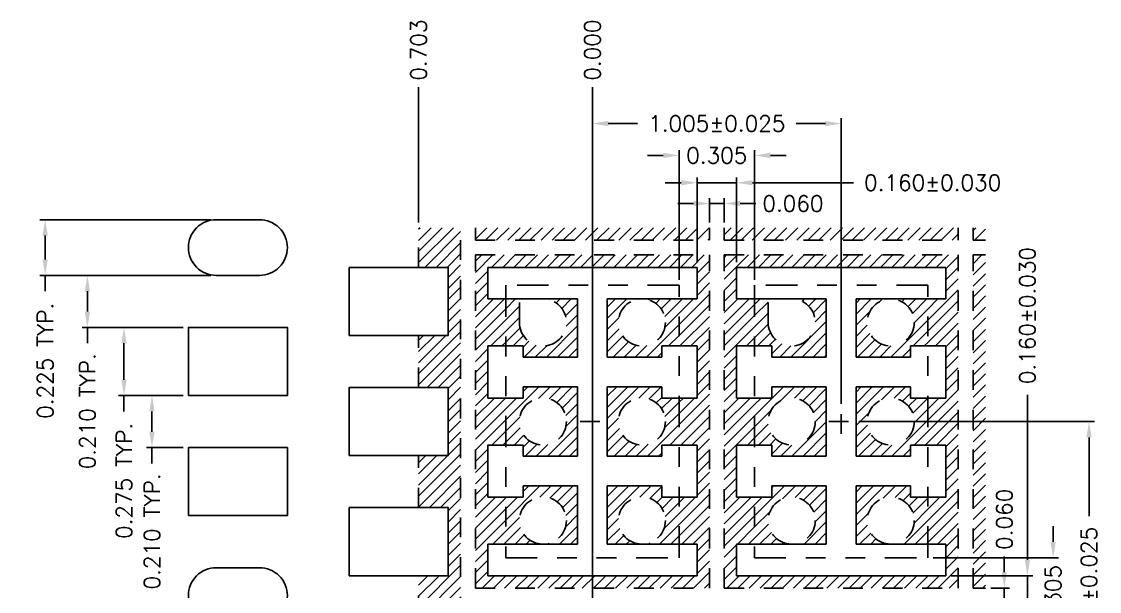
# Model space of a CAD drawing. Header units: millimetres. Extents: x 395.77 to 405.72, y 139.52 to 146.71.
# Drawn here: x 396.19 to 401.63, y 143.84 to 146.71 of the extents above; entities that cross this region are included whole.
import ezdxf

# ---------------------------------------------------------------- set-up
doc = ezdxf.new("R2010")
doc.units = ezdxf.units.MM
doc.header["$LTSCALE"] = 0.5
doc.header["$PDMODE"] = 98
for name, pattern in [('CENTER', [50.8, 31.75, -6.35, 6.35, -6.35]), ('HIDDEN', [0.375, 0.25, -0.125]), ('PHANTOM2', [31.75, 15.875, -3.175, 3.175, -3.175, 3.175, -3.175])]:
    doc.linetypes.add(name, pattern=pattern)
for name, color, linetype in [('BTM', 7, 'HIDDEN'), ('CEN', 2, 'CENTER'), ('DIM', 3, 'Continuous'), ('HEB', 4, 'Continuous'), ('PKG', 1, 'PHANTOM2')]:
    doc.layers.add(name, color=color, linetype=linetype)
doc.styles.add('SIMPLEX', font='simplex.shx', dxfattribs={"bigfont": 'AllInOneBig.shx'})
doc.dimstyles.new('SHEET2', dxfattribs={"dimtxt": 0.08, "dimasz": 0.08, "dimexe": 0.027, "dimexo": 0.027, "dimgap": 0.027, "dimtad": 1, "dimdec": 3, "dimlfac": 0.8, "dimrnd": 0.0005, "dimzin": 1, "dimtxsty": 'SIMPLEX', "dimcen": 0.1905, "dimclrd": 256, "dimclre": 256, "dimclrt": 256, "dimazin": 3, "dimtp": 0.03, "dimtm": 0.05, "dimtfac": 0.8, "dimtdec": 3, "dimtmove": 0, "dimatfit": 3, "dimfxl": 0.05, "dimtzin": 4, "dimlwd": -1, "dimlwe": -1})
pattern_1 = [(45, (413.059656, 128.648747), (-0.0280633, 0.0280633), [])]

# ---------------------------------------------------------------- blocks, each defined once
blk = doc.blocks.new('*D124')
at = {"layer": 'Defpoints', "color": 0, "ltscale": 0.1, "transparency": 16777216}
for p in [(400.3284, 146.1967), (399.0722, 144.7552), (400.3284, 144.7552)]:
    blk.add_point(p, dxfattribs=at)
at = {"layer": 'DIM', "ltscale": 0.1, "transparency": 16777216}
for p, q in [((399.0722, 144.7822), (399.0722, 146.2237)), ((400.3284, 144.7822), (400.3284, 146.2237)), ((399.1522, 146.1967), (399.3, 146.1967)), ((400.2484, 146.1967), (400.1006, 146.1967))]:
    blk.add_line(p, q, dxfattribs=at)
for points in [[(399.1522, 146.21), (399.1522, 146.1834), (399.0722, 146.1967)], [(400.2484, 146.21), (400.2484, 146.1834), (400.3284, 146.1967)]]:
    blk.add_solid(points, dxfattribs=at)
at = {"layer": 'DIM', "ltscale": 0.1, "transparency": 16777216, "insert": (399.7003, 146.1967), "char_height": 0.08, "attachment_point": 5, "style": 'SIMPLEX'}
blk.add_mtext('\\A1;1.005%%P0.025', dxfattribs=at)
blk = doc.blocks.new('*D125')
at = {"layer": 'Defpoints', "color": 0, "ltscale": 0.1, "transparency": 16777216}
for p in [(399.8909, 146.0356), (399.5097, 145.3802), (399.8909, 145.3802)]:
    blk.add_point(p, dxfattribs=at)
at = {"layer": 'DIM', "ltscale": 0.1, "transparency": 16777216}
for p, q in [((399.5097, 145.4072), (399.5097, 146.0626)), ((399.8909, 145.4072), (399.8909, 146.0626)), ((399.4297, 146.0356), (399.3497, 146.0356)), ((399.5097, 146.0356), (399.5133, 146.0356)), ((399.8909, 146.0356), (399.8873, 146.0356)), ((399.9709, 146.0356), (400.0509, 146.0356))]:
    blk.add_line(p, q, dxfattribs=at)
for points in [[(399.4297, 146.049), (399.4297, 146.0223), (399.5097, 146.0356)], [(399.9709, 146.049), (399.9709, 146.0223), (399.8909, 146.0356)]]:
    blk.add_solid(points, dxfattribs=at)
at = {"layer": 'DIM', "ltscale": 0.1, "transparency": 16777216, "insert": (399.7003, 146.0356), "char_height": 0.08, "attachment_point": 5, "style": 'SIMPLEX'}
blk.add_mtext('\\A1;0.305', dxfattribs=at)
blk = doc.blocks.new('*D126')
at = {"layer": 'Defpoints', "color": 0, "ltscale": 0.1, "transparency": 16777216}
for p in [(399.8003, 145.8978), (399.6003, 145.4708), (399.8003, 145.4708)]:
    blk.add_point(p, dxfattribs=at)
at = {"layer": 'DIM', "ltscale": 0.1, "transparency": 16777216}
for p, q in [((399.5203, 145.8978), (399.4403, 145.8978)), ((399.6003, 145.4978), (399.6003, 145.9248)), ((399.6003, 145.8978), (399.8003, 145.8978)), ((399.8003, 145.4978), (399.8003, 145.9248)), ((399.8803, 145.8978), (400.3901, 145.8978))]:
    blk.add_line(p, q, dxfattribs=at)
for points in [[(399.5203, 145.9111), (399.5203, 145.8845), (399.6003, 145.8978)], [(399.8803, 145.9111), (399.8803, 145.8845), (399.8003, 145.8978)]]:
    blk.add_solid(points, dxfattribs=at)
at = {"layer": 'DIM', "ltscale": 0.1, "transparency": 16777216, "insert": (400.7904, 145.8978), "char_height": 0.08, "attachment_point": 5, "style": 'SIMPLEX'}
blk.add_mtext('\\A1;0.160%%P0.030', dxfattribs=at)
blk = doc.blocks.new('*D127')
at = {"layer": 'Defpoints', "color": 0, "ltscale": 0.1, "transparency": 16777216}
for p in [(399.7378, 145.7929), (399.6628, 145.6708), (399.7378, 145.6708)]:
    blk.add_point(p, dxfattribs=at)
at = {"layer": 'DIM', "ltscale": 0.1, "transparency": 16777216}
for p, q in [((399.5828, 145.7929), (399.5028, 145.7929)), ((399.6628, 145.6978), (399.6628, 145.8199)), ((399.6628, 145.7929), (399.7378, 145.7929)), ((399.7378, 145.6978), (399.7378, 145.8199)), ((399.8178, 145.7929), (399.8978, 145.7929))]:
    blk.add_line(p, q, dxfattribs=at)
for points in [[(399.5828, 145.8063), (399.5828, 145.7796), (399.6628, 145.7929)], [(399.8178, 145.8063), (399.8178, 145.7796), (399.7378, 145.7929)]]:
    blk.add_solid(points, dxfattribs=at)
at = {"layer": 'DIM', "ltscale": 0.1, "transparency": 16777216, "insert": (400.0848, 145.7929), "char_height": 0.08, "attachment_point": 5, "style": 'SIMPLEX'}
blk.add_mtext('\\A1;0.060', dxfattribs=at)
blk = doc.blocks.new('*D129')
at = {"layer": 'Defpoints', "color": 0, "ltscale": 0.1, "transparency": 16777216}
for p in [(399.0722, 146.3802), (399.0722, 142.9989), (399.0722, 142.9364)]:
    blk.add_point(p, dxfattribs=at)
at = {"layer": 'DIM', "ltscale": 0.1, "transparency": 16777216}
blk.add_line((399.0722, 143.0259), (399.0722, 146.3802), dxfattribs=at)
at = {"layer": 'DIM', "ltscale": 0.1, "transparency": 16777216, "insert": (399.0722, 146.5672), "char_height": 0.08, "attachment_point": 5, "rotation": 90, "style": 'SIMPLEX'}
blk.add_mtext('\\A1;0.000', dxfattribs=at)
blk = doc.blocks.new('*D130')
at = {"layer": 'Defpoints', "color": 0, "ltscale": 0.1, "transparency": 16777216}
for p in [(398.1941, 146.3802), (398.1941, 145.6708), (399.0722, 142.9364)]:
    blk.add_point(p, dxfattribs=at)
at = {"layer": 'DIM', "ltscale": 0.1, "transparency": 16777216}
blk.add_line((398.1941, 145.6978), (398.1941, 146.3802), dxfattribs=at)
at = {"layer": 'DIM', "ltscale": 0.1, "transparency": 16777216, "insert": (398.1941, 146.5672), "char_height": 0.08, "attachment_point": 5, "rotation": 90, "style": 'SIMPLEX'}
blk.add_mtext('\\A1;0.703', dxfattribs=at)
blk = doc.blocks.new('*D131')
at = {"layer": 'Defpoints', "color": 0, "ltscale": 0.1, "transparency": 16777216}
for p in [(400.3909, 144.6927), (401.5802, 144.6927), (400.3909, 142.9364)]:
    blk.add_point(p, dxfattribs=at)
at = {"layer": 'DIM', "ltscale": 0.1, "transparency": 16777216}
for p, q in [((400.4179, 144.6927), (401.6072, 144.6927)), ((401.5802, 144.6127), (401.5802, 144.2149)), ((401.5802, 143.0164), (401.5802, 143.4142)), ((400.4179, 142.9364), (401.6072, 142.9364))]:
    blk.add_line(p, q, dxfattribs=at)
for points in [[(401.5668, 144.6127), (401.5935, 144.6127), (401.5802, 144.6927)], [(401.5668, 143.0164), (401.5935, 143.0164), (401.5802, 142.9364)]]:
    blk.add_solid(points, dxfattribs=at)
at = {"layer": 'DIM', "ltscale": 0.1, "transparency": 16777216, "insert": (401.5802, 143.8146), "char_height": 0.08, "attachment_point": 5, "rotation": 90, "style": 'SIMPLEX'}
blk.add_mtext('\\A1;1.405%%P0.025', dxfattribs=at)
blk = doc.blocks.new('*D132')
at = {"layer": 'Defpoints', "color": 0, "ltscale": 0.1, "transparency": 16777216}
for p in [(400.7659, 144.0052), (401.3989, 144.0052), (400.7659, 143.6239)]:
    blk.add_point(p, dxfattribs=at)
at = {"layer": 'DIM', "ltscale": 0.1, "transparency": 16777216}
for p, q in [((401.3989, 144.0852), (401.3989, 144.1652)), ((400.7929, 144.0052), (401.4259, 144.0052)), ((401.3989, 144.0052), (401.3989, 144.0016)), ((400.7929, 143.6239), (401.4259, 143.6239)), ((401.3989, 143.6239), (401.3989, 143.6276)), ((401.3989, 143.5439), (401.3989, 143.4639))]:
    blk.add_line(p, q, dxfattribs=at)
for points in [[(401.3855, 144.0852), (401.4122, 144.0852), (401.3989, 144.0052)], [(401.3855, 143.5439), (401.4122, 143.5439), (401.3989, 143.6239)]]:
    blk.add_solid(points, dxfattribs=at)
at = {"layer": 'DIM', "ltscale": 0.1, "transparency": 16777216, "insert": (401.3989, 143.8146), "char_height": 0.08, "attachment_point": 5, "rotation": 90, "style": 'SIMPLEX'}
blk.add_mtext('\\A1;0.305', dxfattribs=at)
blk = doc.blocks.new('*D133')
at = {"layer": 'Defpoints', "color": 0, "ltscale": 0.1, "transparency": 16777216}
for p in [(400.8566, 143.9146), (401.2688, 143.9146), (400.8566, 143.7146)]:
    blk.add_point(p, dxfattribs=at)
at = {"layer": 'DIM', "ltscale": 0.1, "transparency": 16777216}
for p, q in [((401.2688, 143.9946), (401.2688, 144.827)), ((400.8836, 143.9146), (401.2958, 143.9146)), ((401.2688, 143.7146), (401.2688, 143.9146)), ((400.8836, 143.7146), (401.2958, 143.7146)), ((401.2688, 143.6346), (401.2688, 143.5546))]:
    blk.add_line(p, q, dxfattribs=at)
for points in [[(401.2554, 143.9946), (401.2821, 143.9946), (401.2688, 143.9146)], [(401.2554, 143.6346), (401.2821, 143.6346), (401.2688, 143.7146)]]:
    blk.add_solid(points, dxfattribs=at)
at = {"layer": 'DIM', "ltscale": 0.1, "transparency": 16777216, "insert": (401.2688, 145.2274), "char_height": 0.08, "attachment_point": 5, "rotation": 90, "style": 'SIMPLEX'}
blk.add_mtext('\\A1;0.160%%P0.030', dxfattribs=at)
blk = doc.blocks.new('*D134')
at = {"layer": 'Defpoints', "color": 0, "ltscale": 0.1, "transparency": 16777216}
for p in [(401.0566, 143.8521), (401.1521, 143.8521), (401.0566, 143.7771)]:
    blk.add_point(p, dxfattribs=at)
at = {"layer": 'DIM', "ltscale": 0.1, "transparency": 16777216}
for p, q in [((401.1521, 143.9321), (401.1521, 144.0121)), ((401.0836, 143.8521), (401.1791, 143.8521)), ((401.1521, 143.7771), (401.1521, 143.8521)), ((401.0836, 143.7771), (401.1791, 143.7771)), ((401.1521, 143.6971), (401.1521, 143.6171))]:
    blk.add_line(p, q, dxfattribs=at)
for points in [[(401.1387, 143.9321), (401.1654, 143.9321), (401.1521, 143.8521)], [(401.1387, 143.6971), (401.1654, 143.6971), (401.1521, 143.7771)]]:
    blk.add_solid(points, dxfattribs=at)
at = {"layer": 'DIM', "ltscale": 0.1, "transparency": 16777216, "insert": (401.1521, 144.1991), "char_height": 0.08, "attachment_point": 5, "rotation": 90, "style": 'SIMPLEX'}
blk.add_mtext('\\A1;0.060', dxfattribs=at)
blk = doc.blocks.new('*D145')
at = {"layer": 'Defpoints', "color": 0, "ltscale": 0.1, "transparency": 16777216}
for p in [(397.1722, 145.7114), (396.3084, 145.4302), (397.1722, 145.4302)]:
    blk.add_point(p, dxfattribs=at)
at = {"layer": 'DIM', "ltscale": 0.1, "transparency": 16777216}
for p, q in [((397.1452, 145.7114), (396.2814, 145.7114)), ((396.3084, 145.6314), (396.3084, 145.5102)), ((397.1452, 145.4302), (396.2814, 145.4302)), ((396.3084, 145.4302), (396.3084, 145.3502))]:
    blk.add_line(p, q, dxfattribs=at)
for points in [[(396.2951, 145.6314), (396.3218, 145.6314), (396.3084, 145.7114)], [(396.2951, 145.5102), (396.3218, 145.5102), (396.3084, 145.4302)]]:
    blk.add_solid(points, dxfattribs=at)
at = {"layer": 'DIM', "ltscale": 0.1, "transparency": 16777216, "insert": (396.3084, 144.9994), "char_height": 0.08, "attachment_point": 5, "rotation": 90, "style": 'SIMPLEX'}
blk.add_mtext('\\A1;0.225 TYP.', dxfattribs=at)
blk = doc.blocks.new('*D146')
at = {"layer": 'Defpoints', "color": 0, "ltscale": 0.1, "transparency": 16777216}
for p in [(397.1722, 145.4302), (396.5217, 145.1677), (397.0316, 145.1677)]:
    blk.add_point(p, dxfattribs=at)
at = {"layer": 'DIM', "ltscale": 0.1, "transparency": 16777216}
for p, q in [((397.1452, 145.4302), (396.4947, 145.4302)), ((396.5217, 145.3502), (396.5217, 145.2477)), ((397.0046, 145.1677), (396.4947, 145.1677)), ((396.5217, 145.1677), (396.5217, 145.0877))]:
    blk.add_line(p, q, dxfattribs=at)
for points in [[(396.5084, 145.3502), (396.5351, 145.3502), (396.5217, 145.4302)], [(396.5084, 145.2477), (396.5351, 145.2477), (396.5217, 145.1677)]]:
    blk.add_solid(points, dxfattribs=at)
at = {"layer": 'DIM', "ltscale": 0.1, "transparency": 16777216, "insert": (396.5217, 144.7445), "char_height": 0.08, "attachment_point": 5, "rotation": 90, "style": 'SIMPLEX'}
blk.add_mtext('\\A1;0.210 TYP.', dxfattribs=at)
blk = doc.blocks.new('*D147')
at = {"layer": 'Defpoints', "color": 0, "ltscale": 0.1, "transparency": 16777216}
for p in [(397.0316, 145.1677), (396.7064, 144.8239), (397.0316, 144.8239)]:
    blk.add_point(p, dxfattribs=at)
at = {"layer": 'DIM', "ltscale": 0.1, "transparency": 16777216}
for p, q in [((397.0046, 145.1677), (396.6794, 145.1677)), ((396.7064, 145.0877), (396.7064, 144.9039)), ((397.0046, 144.8239), (396.6794, 144.8239)), ((396.7064, 144.8239), (396.7064, 144.7439))]:
    blk.add_line(p, q, dxfattribs=at)
for points in [[(396.693, 145.0877), (396.7197, 145.0877), (396.7064, 145.1677)], [(396.693, 144.9039), (396.7197, 144.9039), (396.7064, 144.8239)]]:
    blk.add_solid(points, dxfattribs=at)
at = {"layer": 'DIM', "ltscale": 0.1, "transparency": 16777216, "insert": (396.7064, 144.3931), "char_height": 0.08, "attachment_point": 5, "rotation": 90, "style": 'SIMPLEX'}
blk.add_mtext('\\A1;0.275 TYP.', dxfattribs=at)
blk = doc.blocks.new('*D148')
at = {"layer": 'Defpoints', "color": 0, "ltscale": 0.1, "transparency": 16777216}
for p in [(397.0316, 144.8239), (396.8477, 144.5614), (397.0316, 144.5614)]:
    blk.add_point(p, dxfattribs=at)
at = {"layer": 'DIM', "ltscale": 0.1, "transparency": 16777216}
for p, q in [((397.0046, 144.8239), (396.8207, 144.8239)), ((396.8477, 144.7439), (396.8477, 144.6414)), ((397.0046, 144.5614), (396.8207, 144.5614)), ((396.8477, 144.5614), (396.8477, 144.4814))]:
    blk.add_line(p, q, dxfattribs=at)
for points in [[(396.8344, 144.7439), (396.861, 144.7439), (396.8477, 144.8239)], [(396.8344, 144.6414), (396.861, 144.6414), (396.8477, 144.5614)]]:
    blk.add_solid(points, dxfattribs=at)
at = {"layer": 'DIM', "ltscale": 0.1, "transparency": 16777216, "insert": (396.8477, 144.1382), "char_height": 0.08, "attachment_point": 5, "rotation": 90, "style": 'SIMPLEX'}
blk.add_mtext('\\A1;0.210 TYP.', dxfattribs=at)

msp = doc.modelspace()

# ---------------------------------------------------------------- hatches: boundary and pattern name
at = {"layer": 'HEB', "ltscale": 0.1}
h = msp.add_hatch(dxfattribs=at)
h.set_pattern_fill('ANSI31', color=256, scale=0.0125)
h.set_pattern_definition(pattern_1)
h.paths.add_polyline_path([(398.4066, 145.6708), (398.1941, 145.6708), (398.1941, 145.4708), (398.3441, 145.4708), (398.3441, 145.1271), (398.1941, 145.1271), (398.1941, 144.8646), (398.3441, 144.8646), (398.3441, 144.5208), (398.1941, 144.5208), (398.1941, 144.2583), (398.3441, 144.2583), (398.3441, 143.9146), (398.1941, 143.9146), (398.1941, 143.7146), (398.3441, 143.7146), (398.3441, 143.3708), (398.1941, 143.3708), (398.1941, 143.1083), (398.3441, 143.1083), (398.3441, 142.7646), (398.1941, 142.7646), (398.1941, 142.5021), (398.3441, 142.5021), (398.3441, 142.1583), (398.1941, 142.1583), (398.1941, 142.1333), (398.3691, 142.1333), (398.3691, 142.3083), (398.4066, 142.3083)])
h.paths.add_polyline_path([(398.3691, 141.9833), (398.1941, 141.9833), (398.1941, 141.9583), (398.3441, 141.9583), (398.3441, 141.8083), (398.3691, 141.8083)])
h.paths.add_polyline_path([(401.0566, 142.0208), (398.6941, 142.0208), (398.6941, 141.9833), (398.5191, 141.9833), (398.5191, 141.8083), (398.5441, 141.8083), (398.5441, 141.9583), (398.9378, 141.9583), (398.9378, 141.8083), (399.2066, 141.8083), (399.2066, 141.9583), (399.6003, 141.9583), (399.6003, 141.8083), (399.8003, 141.8083), (399.8003, 141.9583), (400.1941, 141.9583), (400.1941, 141.8083), (400.4628, 141.8083), (400.4628, 141.9583), (400.8566, 141.9583), (400.8566, 141.8083), (401.0566, 141.8083)])
h.paths.add_polyline_path([(401.0566, 143.7771), (400.9941, 143.7771), (400.9941, 142.0958), (401.0566, 142.0958)])
h.paths.add_polyline_path([(401.0566, 145.5333), (400.9941, 145.5333), (400.9941, 143.8521), (401.0566, 143.8521)])
h.paths.add_polyline_path([(401.0566, 145.6708), (400.9941, 145.6708), (400.9941, 145.6083), (401.0566, 145.6083)])
h.paths.add_polyline_path([(400.9191, 145.6708), (399.7378, 145.6708), (399.7378, 145.6083), (400.9191, 145.6083)])
h.paths.add_polyline_path([(399.6628, 145.6708), (398.4816, 145.6708), (398.4816, 145.6083), (399.6628, 145.6083)])
h.paths.add_polyline_path([(399.6628, 143.7771), (398.4816, 143.7771), (398.4816, 142.3083), (398.5191, 142.3083), (398.5191, 142.1333), (398.6941, 142.1333), (398.6941, 142.0958), (399.6628, 142.0958), (399.6628, 143.7146), (399.6003, 143.7146), (399.6003, 143.5552), (399.5097, 143.5552), (399.5097, 143.3177), (399.6003, 143.3177), (399.6003, 143.0552), (399.5097, 143.0552), (399.5097, 142.8177), (399.6003, 142.8177), (399.6003, 142.5552), (399.5097, 142.5552), (399.5097, 142.3177), (399.6003, 142.3177), (399.6003, 142.1583), (398.5441, 142.1583), (398.5441, 142.3177), (398.6347, 142.3177), (398.6347, 142.5552), (398.5441, 142.5552), (398.5441, 142.8177), (398.6347, 142.8177), (398.6347, 143.0552), (398.5441, 143.0552), (398.5441, 143.3177), (398.6347, 143.3177), (398.6347, 143.5552), (398.5441, 143.5552), (398.5441, 143.7146), (399.6003, 143.7146), (399.6628, 143.7146)])
h.paths.add_polyline_path([(400.9191, 143.7771), (399.7378, 143.7771), (399.7378, 142.0958), (400.9191, 142.0958), (400.9191, 143.7146), (400.8566, 143.7146), (400.8566, 143.5552), (400.7659, 143.5552), (400.7659, 143.3177), (400.8566, 143.3177), (400.8566, 143.0552), (400.7659, 143.0552), (400.7659, 142.8177), (400.8566, 142.8177), (400.8566, 142.5552), (400.7659, 142.5552), (400.7659, 142.3177), (400.8566, 142.3177), (400.8566, 142.1583), (399.8003, 142.1583), (399.8003, 142.3177), (399.8909, 142.3177), (399.8909, 142.5552), (399.8003, 142.5552), (399.8003, 142.8177), (399.8909, 142.8177), (399.8909, 143.0552), (399.8003, 143.0552), (399.8003, 143.3177), (399.8909, 143.3177), (399.8909, 143.5552), (399.8003, 143.5552), (399.8003, 143.7146), (400.8566, 143.7146), (400.9191, 143.7146)])
h.paths.add_polyline_path([(400.9191, 145.4708), (400.8566, 145.4708), (400.8566, 145.3114), (400.7659, 145.3114), (400.7659, 145.0739), (400.8566, 145.0739), (400.8566, 144.8114), (400.7659, 144.8114), (400.7659, 144.5739), (400.8566, 144.5739), (400.8566, 144.3114), (400.7659, 144.3114), (400.7659, 144.0739), (400.8566, 144.0739), (400.8566, 143.9146), (399.8003, 143.9146), (399.8003, 144.0739), (399.8909, 144.0739), (399.8909, 144.3114), (399.8003, 144.3114), (399.8003, 144.5739), (399.8909, 144.5739), (399.8909, 144.8114), (399.8003, 144.8114), (399.8003, 145.0739), (399.8909, 145.0739), (399.8909, 145.3114), (399.8003, 145.3114), (399.8003, 145.4708), (400.8566, 145.4708), (400.9191, 145.4708), (400.9191, 145.5333), (399.7378, 145.5333), (399.7378, 143.8521), (400.9191, 143.8521)])
h.paths.add_polyline_path([(399.6628, 145.4708), (399.6003, 145.4708), (399.6003, 145.3114), (399.5097, 145.3114), (399.5097, 145.0739), (399.6003, 145.0739), (399.6003, 144.8114), (399.5097, 144.8114), (399.5097, 144.5739), (399.6003, 144.5739), (399.6003, 144.3114), (399.5097, 144.3114), (399.5097, 144.0739), (399.6003, 144.0739), (399.6003, 143.9146), (398.5441, 143.9146), (398.5441, 144.0739), (398.6347, 144.0739), (398.6347, 144.3114), (398.5441, 144.3114), (398.5441, 144.5739), (398.6347, 144.5739), (398.6347, 144.8114), (398.5441, 144.8114), (398.5441, 145.0739), (398.6347, 145.0739), (398.6347, 145.3114), (398.5441, 145.3114), (398.5441, 145.4708), (399.6003, 145.4708), (399.6628, 145.4708), (399.6628, 145.5333), (398.4816, 145.5333), (398.4816, 143.8521), (399.6628, 143.8521)])
h = msp.add_hatch(dxfattribs=at)
h.set_pattern_fill('ANSI31', color=256, scale=0.0125)
h.set_pattern_definition(pattern_1)
h.paths.add_polyline_path([(399.4222, 145.0739), (399.5097, 145.0739), (399.5097, 145.3114), (399.3222, 145.3114, -0.414214), (399.4409, 145.1927, -1), (399.2034, 145.1927, -0.414214), (399.3222, 145.3114), (399.1472, 145.3114), (399.1472, 145.0177), (399.4222, 145.0177)])
h.paths.add_polyline_path([(398.9972, 144.8677), (398.7222, 144.8677), (398.7222, 144.8114), (398.6347, 144.8114), (398.6347, 144.5739), (398.7222, 144.5739), (398.7222, 144.5177), (398.9972, 144.5177)])
h.paths.add_polyline_path([(398.9409, 144.6927, -1), (398.7034, 144.6927, -1)], flags=16)
h.paths.add_polyline_path([(398.9972, 144.3677), (398.7222, 144.3677), (398.7222, 144.3114), (398.6347, 144.3114), (398.6347, 144.0739), (398.8222, 144.0739, -0.414214), (398.7034, 144.1927, -1), (398.9409, 144.1927, -0.414214), (398.8222, 144.0739), (398.9972, 144.0739)])
h.paths.add_polyline_path([(399.4222, 144.3677), (399.1472, 144.3677), (399.1472, 144.0739), (399.3222, 144.0739, -0.414214), (399.2034, 144.1927, -1), (399.4409, 144.1927, -0.414214), (399.3222, 144.0739), (399.5097, 144.0739), (399.5097, 144.3114), (399.4222, 144.3114)])
h.paths.add_polyline_path([(399.4222, 144.5739), (399.5097, 144.5739), (399.5097, 144.8114), (399.4222, 144.8114), (399.4222, 144.8677), (399.1472, 144.8677), (399.1472, 144.5177), (399.4222, 144.5177)])
h.paths.add_polyline_path([(399.2034, 144.6927, -1), (399.4409, 144.6927, -1)], flags=16)
h.paths.add_polyline_path([(398.9972, 145.3114), (398.8222, 145.3114, -2.414214), (398.7034, 145.1927), (398.7034, 145.3114), (398.6347, 145.3114), (398.6347, 145.0739), (398.7222, 145.0739), (398.7222, 145.0177), (398.9972, 145.0177)])
h = msp.add_hatch(dxfattribs=at)
h.set_pattern_fill('ANSI31', color=256, scale=0.0125)
h.set_pattern_definition(pattern_1)
h.paths.add_polyline_path([(400.6784, 145.0739), (400.7659, 145.0739), (400.7659, 145.3114), (400.5784, 145.3114, -0.414214), (400.6972, 145.1927, -1), (400.4597, 145.1927, -0.414214), (400.5784, 145.3114), (400.4034, 145.3114), (400.4034, 145.0177), (400.6784, 145.0177)])
h.paths.add_polyline_path([(400.2534, 144.8677), (399.9784, 144.8677), (399.9784, 144.8114), (399.8909, 144.8114), (399.8909, 144.5739), (399.9784, 144.5739), (399.9784, 144.5177), (400.2534, 144.5177)])
h.paths.add_polyline_path([(400.1972, 144.6927, -1), (399.9597, 144.6927, -1)], flags=16)
h.paths.add_polyline_path([(400.2534, 144.3677), (399.9784, 144.3677), (399.9784, 144.3114), (399.8909, 144.3114), (399.8909, 144.0739), (400.0784, 144.0739, -0.414214), (399.9597, 144.1927, -1), (400.1972, 144.1927, -0.414214), (400.0784, 144.0739), (400.2534, 144.0739)])
h.paths.add_polyline_path([(400.6784, 144.3677), (400.4034, 144.3677), (400.4034, 144.0739), (400.5784, 144.0739, -0.414214), (400.4597, 144.1927, -1), (400.6972, 144.1927, -0.414214), (400.5784, 144.0739), (400.7659, 144.0739), (400.7659, 144.3114), (400.6784, 144.3114)])
h.paths.add_polyline_path([(400.6784, 144.5739), (400.7659, 144.5739), (400.7659, 144.8114), (400.6784, 144.8114), (400.6784, 144.8677), (400.4034, 144.8677), (400.4034, 144.5177), (400.6784, 144.5177)])
h.paths.add_polyline_path([(400.4597, 144.6927, -1), (400.6972, 144.6927, -1)], flags=16)
h.paths.add_polyline_path([(400.2534, 145.3114), (400.0784, 145.3114, -2.414214), (399.9597, 145.1927), (399.9597, 145.3114), (399.8909, 145.3114), (399.8909, 145.0739), (399.9784, 145.0739), (399.9784, 145.0177), (400.2534, 145.0177)])

# ---------------------------------------------------------------- linework, layer by layer
at = {"ltscale": 0.1}
for p, q in [((398.5441, 145.4708), (399.6003, 145.4708)), ((398.5441, 145.3114), (398.5441, 145.4708)), ((399.6003, 145.3114), (399.6003, 145.4708)), ((399.8003, 145.4708), (400.8566, 145.4708)), ((399.8003, 145.3114), (399.8003, 145.4708)), ((400.8566, 145.3114), (400.8566, 145.4708)), ((398.9972, 145.3114), (398.5441, 145.3114)), ((398.9972, 145.3114), (398.9972, 145.0177)), ((399.1472, 145.0177), (399.1472, 145.3114)), ((399.1472, 145.3114), (399.6003, 145.3114)), ((400.2534, 145.3114), (399.8003, 145.3114)), ((400.2534, 145.3114), (400.2534, 145.0177)), ((400.4034, 145.0177), (400.4034, 145.3114)), ((400.4034, 145.3114), (400.8566, 145.3114)), ((398.7222, 145.0739), (398.5441, 145.0739)), ((398.5441, 144.8114), (398.5441, 145.0739)), ((398.7222, 145.0739), (398.7222, 145.0177)), ((399.4222, 145.0177), (399.4222, 145.0739)), ((399.4222, 145.0739), (399.6003, 145.0739)), ((399.6003, 144.8114), (399.6003, 145.0739)), ((399.9784, 145.0739), (399.8003, 145.0739)), ((399.8003, 144.8114), (399.8003, 145.0739)), ((399.9784, 145.0739), (399.9784, 145.0177)), ((400.6784, 145.0177), (400.6784, 145.0739)), ((400.6784, 145.0739), (400.8566, 145.0739)), ((400.8566, 144.8114), (400.8566, 145.0739)), ((398.9972, 145.0177), (398.7222, 145.0177)), ((399.1472, 145.0177), (399.4222, 145.0177)), ((400.2534, 145.0177), (399.9784, 145.0177)), ((400.4034, 145.0177), (400.6784, 145.0177)), ((398.9972, 144.8677), (398.7222, 144.8677)), ((398.7222, 144.8677), (398.7222, 144.8114)), ((398.9972, 144.8677), (398.9972, 144.5177)), ((399.1472, 144.8677), (399.4222, 144.8677)), ((399.1472, 144.8677), (399.1472, 144.5177)), ((399.4222, 144.8677), (399.4222, 144.8114)), ((400.2534, 144.8677), (399.9784, 144.8677)), ((399.9784, 144.8677), (399.9784, 144.8114)), ((400.2534, 144.8677), (400.2534, 144.5177)), ((400.4034, 144.8677), (400.6784, 144.8677)), ((400.4034, 144.8677), (400.4034, 144.5177)), ((400.6784, 144.8677), (400.6784, 144.8114)), ((398.7222, 144.8114), (398.5441, 144.8114)), ((399.4222, 144.8114), (399.6003, 144.8114)), ((399.9784, 144.8114), (399.8003, 144.8114)), ((400.6784, 144.8114), (400.8566, 144.8114)), ((398.7222, 144.5739), (398.5441, 144.5739)), ((398.5441, 144.3114), (398.5441, 144.5739)), ((398.7222, 144.5177), (398.7222, 144.5739)), ((399.4222, 144.5177), (399.4222, 144.5739)), ((399.4222, 144.5739), (399.6003, 144.5739)), ((399.6003, 144.3114), (399.6003, 144.5739)), ((399.9784, 144.5739), (399.8003, 144.5739)), ((399.8003, 144.3114), (399.8003, 144.5739)), ((399.9784, 144.5177), (399.9784, 144.5739)), ((400.6784, 144.5177), (400.6784, 144.5739)), ((400.6784, 144.5739), (400.8566, 144.5739)), ((400.8566, 144.3114), (400.8566, 144.5739)), ((398.9972, 144.5177), (398.7222, 144.5177)), ((399.1472, 144.5177), (399.4222, 144.5177)), ((400.2534, 144.5177), (399.9784, 144.5177)), ((400.4034, 144.5177), (400.6784, 144.5177)), ((398.9972, 144.3677), (398.7222, 144.3677)), ((398.7222, 144.3677), (398.7222, 144.3114)), ((398.9972, 144.3677), (398.9972, 144.0739)), ((399.1472, 144.3677), (399.4222, 144.3677)), ((399.1472, 144.3677), (399.1472, 144.0739)), ((399.4222, 144.3677), (399.4222, 144.3114)), ((400.2534, 144.3677), (399.9784, 144.3677)), ((399.9784, 144.3677), (399.9784, 144.3114)), ((400.2534, 144.3677), (400.2534, 144.0739)), ((400.4034, 144.3677), (400.6784, 144.3677)), ((400.4034, 144.3677), (400.4034, 144.0739)), ((400.6784, 144.3677), (400.6784, 144.3114)), ((398.7222, 144.3114), (398.5441, 144.3114)), ((399.4222, 144.3114), (399.6003, 144.3114)), ((399.9784, 144.3114), (399.8003, 144.3114)), ((400.6784, 144.3114), (400.8566, 144.3114)), ((398.9972, 144.0739), (398.5441, 144.0739)), ((398.5441, 143.9146), (398.5441, 144.0739)), ((399.1472, 144.0739), (399.6003, 144.0739)), ((399.6003, 143.9146), (399.6003, 144.0739)), ((400.2534, 144.0739), (399.8003, 144.0739)), ((399.8003, 143.9146), (399.8003, 144.0739)), ((400.4034, 144.0739), (400.8566, 144.0739)), ((400.8566, 143.9146), (400.8566, 144.0739)), ((398.5441, 143.9146), (399.6003, 143.9146)), ((399.8003, 143.9146), (400.8566, 143.9146))]:
    msp.add_line(p, q, dxfattribs=at)
at = {"ltscale": 0.02}
for points in [[(397.1722, 145.4302), (397.3909, 145.4302, 0.414214), (397.5316, 145.5708), (397.5316, 145.5708, 0.414214), (397.3909, 145.7114), (397.1722, 145.7114, 0.414214), (397.0316, 145.5708), (397.0316, 145.5708, 0.414214)], [(397.1722, 143.6739), (397.3909, 143.6739, 0.414214), (397.5316, 143.8146), (397.5316, 143.8146, 0.414214), (397.3909, 143.9552), (397.1722, 143.9552, 0.414214), (397.0316, 143.8146), (397.0316, 143.8146, 0.414214)]]:
    msp.add_lwpolyline(points, format="xyb", close=True, dxfattribs=at)
for points in [[(397.8441, 145.4708), (398.3441, 145.4708), (398.3441, 145.1271), (397.8441, 145.1271)], [(397.0316, 144.8239), (397.5316, 144.8239), (397.5316, 145.1677), (397.0316, 145.1677)], [(397.8441, 144.5208), (398.3441, 144.5208), (398.3441, 144.8646), (397.8441, 144.8646)], [(397.0316, 144.2177), (397.5316, 144.2177), (397.5316, 144.5614), (397.0316, 144.5614)], [(397.8441, 143.9146), (398.3441, 143.9146), (398.3441, 144.2583), (397.8441, 144.2583)]]:
    msp.add_lwpolyline(points, close=True, dxfattribs=at)
at = {"layer": 'BTM', "ltscale": 0.5}
for p, q in [((398.1941, 145.4708), (398.1941, 145.6708)), ((398.4066, 142.3083), (398.4066, 145.6708)), ((398.4816, 145.6083), (398.4816, 145.6708)), ((399.6628, 145.6083), (399.6628, 145.6708)), ((399.7378, 145.6083), (399.7378, 145.6708)), ((400.9191, 145.6083), (400.9191, 145.6708)), ((400.9941, 145.6083), (400.9941, 145.6708)), ((398.4816, 145.6083), (399.6628, 145.6083)), ((399.7378, 145.6083), (400.9191, 145.6083)), ((400.9941, 145.6083), (401.0566, 145.6083)), ((398.4816, 143.8521), (398.4816, 145.5333)), ((398.4816, 145.5333), (399.6628, 145.5333)), ((399.6628, 143.8521), (399.6628, 145.5333)), ((399.7378, 143.8521), (399.7378, 145.5333)), ((399.7378, 145.5333), (400.9191, 145.5333)), ((400.9191, 143.8521), (400.9191, 145.5333)), ((400.9941, 143.8521), (400.9941, 145.5333)), ((400.9941, 145.5333), (401.0566, 145.5333)), ((398.7034, 145.1927), (398.7034, 145.3114)), ((399.9597, 145.1927), (399.9597, 145.3114)), ((398.1941, 144.8646), (398.1941, 145.1271)), ((398.1941, 144.2583), (398.1941, 144.5208)), ((398.1941, 143.7146), (398.1941, 143.9146)), ((398.4816, 143.8521), (399.6628, 143.8521)), ((399.7378, 143.8521), (400.9191, 143.8521)), ((400.9941, 143.8521), (401.0566, 143.8521))]:
    msp.add_line(p, q, dxfattribs=at)
for centre in [(399.3222, 145.1927), (400.5784, 145.1927), (398.8222, 144.6927), (399.3222, 144.6927), (400.0784, 144.6927), (400.5784, 144.6927), (398.8222, 144.1927), (399.3222, 144.1927), (400.0784, 144.1927), (400.5784, 144.1927)]:
    msp.add_circle(centre, 0.1187, dxfattribs=at)
for centre in [(398.8222, 145.1927), (400.0784, 145.1927)]:
    msp.add_arc(centre, 0.1187, 180, 90, dxfattribs=at)
at = {"layer": 'CEN', "ltscale": 0.005}
for p, q in [((399.0722, 144.6302), (399.0722, 144.7552)), ((400.3284, 144.6302), (400.3284, 144.7552)), ((399.0097, 144.6927), (399.1347, 144.6927)), ((400.2659, 144.6927), (400.3909, 144.6927))]:
    msp.add_line(p, q, dxfattribs=at)
at = {"layer": 'PKG', "color": 1, "ltscale": 0.02}
for points in [[(398.6347, 145.3802), (398.6347, 144.0052), (399.5097, 144.0052), (399.5097, 145.3802)], [(399.8909, 145.3802), (399.8909, 144.0052), (400.7659, 144.0052), (400.7659, 145.3802)]]:
    msp.add_lwpolyline(points, close=True, dxfattribs=at)

# ---------------------------------------------------------------- dimensions: what is measured, and where the dimension line sits
at = {"layer": 'DIM', "ltscale": 0.1}
for feature_location, offset, picture, middle in [((398.1940575223, 145.6708083053), (0, 0.709375), '*D130', (398.1940575223, 146.5671833053)), ((399.0721825223, 142.9989333053), (0, 3.38125), '*D129', (399.0721825223, 146.5671833053))]:
    dim = msp.add_ordinate_dim(feature_location=feature_location, offset=offset, dtype=1, origin=(399.0721825223, 142.9364333053), dimstyle='SHEET2', dxfattribs=at)
    dim.commit()
    dim.dimension.update_dxf_attribs({"geometry": picture, "text_midpoint": middle})
for base, p1, p2, text, picture, middle in [((400.3284, 146.1967), (399.0722, 144.7552), (400.3284, 144.7552), '<>%%P0.025', '*D124', (399.7003, 146.1967)), ((399.8003, 145.8978), (399.6003, 145.4708), (399.8003, 145.4708), '<>%%P0.030', '*D126', (400.7904, 145.8978))]:
    dim = msp.add_linear_dim(base=base, p1=p1, p2=p2, text=text, dimstyle='SHEET2', dxfattribs=at)
    dim.commit()
    dim.dimension.update_dxf_attribs({"geometry": picture, "text_midpoint": middle, "dimtype": 160})
dim = msp.add_linear_dim(base=(399.8909, 146.0356), p1=(399.5097, 145.3802), p2=(399.8909, 145.3802), dimstyle='SHEET2', dxfattribs=at)
dim.commit()
dim.dimension.update_dxf_attribs({"geometry": '*D125', "text_midpoint": (399.7003, 146.0356), "dimtype": 160})
dim = msp.add_linear_dim(base=(399.7378, 145.7929), p1=(399.6628, 145.6708), p2=(399.7378, 145.6708), dimstyle='SHEET2', dxfattribs=at)
dim.commit()
dim.dimension.update_dxf_attribs({"geometry": '*D127', "text_midpoint": (400.0848, 145.7929)})
for base, p1, p2, text, picture, middle in [((396.3084, 145.4302), (397.1722, 145.7114), (397.1722, 145.4302), '<> TYP.', '*D145', (396.3084, 144.9994)), ((396.5217, 145.1677), (397.1722, 145.4302), (397.0316, 145.1677), '<> TYP.', '*D146', (396.5217, 144.7445)), ((396.7064, 144.8239), (397.0316, 145.1677), (397.0316, 144.8239), '<> TYP.', '*D147', (396.7064, 144.3931)), ((396.8477, 144.5614), (397.0316, 144.8239), (397.0316, 144.5614), '<> TYP.', '*D148', (396.8477, 144.1382)), ((401.5802, 144.6927), (400.3909, 142.9364), (400.3909, 144.6927), '<>%%P0.025', '*D131', (401.5802, 143.8146))]:
    dim = msp.add_linear_dim(base=base, p1=p1, p2=p2, angle=90, text=text, dimstyle='SHEET2', dxfattribs=at)
    dim.commit()
    dim.dimension.update_dxf_attribs({"geometry": picture, "text_midpoint": middle})
dim = msp.add_linear_dim(base=(401.2688, 143.9146), p1=(400.8566, 143.7146), p2=(400.8566, 143.9146), angle=90, text='<>%%P0.030', dimstyle='SHEET2', dxfattribs=at)
dim.commit()
dim.dimension.update_dxf_attribs({"geometry": '*D133', "text_midpoint": (401.2688, 145.2274), "dimtype": 160})
for base, p1, p2, picture, middle in [((401.1521, 143.8521), (401.0566, 143.7771), (401.0566, 143.8521), '*D134', (401.1521, 144.1991)), ((401.3989, 144.0052), (400.7659, 143.6239), (400.7659, 144.0052), '*D132', (401.3989, 143.8146))]:
    dim = msp.add_linear_dim(base=base, p1=p1, p2=p2, angle=90, dimstyle='SHEET2', dxfattribs=at)
    dim.commit()
    dim.dimension.update_dxf_attribs({"geometry": picture, "text_midpoint": middle})

doc.saveas('drawing.dxf')
